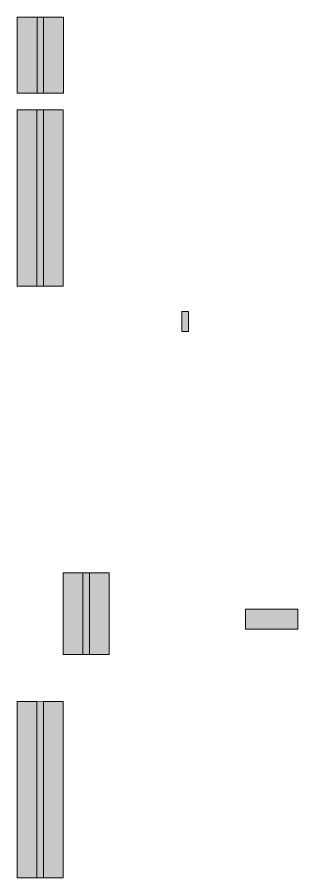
# Model space of a CAD drawing. Header units: millimetres. Extents: x -81576 to 1046824, y -248937 to 691537.
# Drawn here: x 244311 to 252838, y 441431 to 467530 of the extents above; entities that cross this region are included whole.
import ezdxf

# ---------------------------------------------------------------- set-up
doc = ezdxf.new("R2010")
doc.units = ezdxf.units.MM
doc.layers.add('Размеры', color=7, linetype='Continuous', lineweight=15)
doc.layers.add('Штриховка', color=7, linetype='Continuous')

msp = doc.modelspace()

# ---------------------------------------------------------------- hatches: boundary and pattern name
at = {"layer": 'Штриховка', "transparency": 33554559}
h = msp.add_hatch(dxfattribs=at)
h.set_pattern_fill('ANGLE', color=1)
h.set_pattern_definition([(0, (0, 0), (0, 6.985), [5.08, -1.905]), (90, (0, 0), (-6.985, 4e-16), [5.08, -1.905])])
h.paths.add_polyline_path([(244911.5, 446773.7), (244311.5, 446773.7), (244311.5, 441430.7), (244911.5, 441430.7)])
h.paths.add_polyline_path([(245711.5, 446773.7), (245111.5, 446773.7), (245111.5, 441430.7), (245711.5, 441430.7)])
h.paths.add_polyline_path([(252838.5, 449574), (251253.3, 449574), (251253.3, 448974), (252838.5, 448974)])
h.paths.add_polyline_path([(246307.4, 450677.3), (245707.4, 450677.3), (245707.4, 448202.3), (246307.4, 448202.3)])
h.paths.add_polyline_path([(247107.4, 450677.3), (246507.4, 450677.3), (246507.4, 448202.3), (247107.4, 448202.3)])
h.paths.add_polyline_path([(249512.3, 458602.1), (249312.3, 458602.1), (249312.3, 458002.1), (249512.3, 458002.1)])
h.paths.add_polyline_path([(245712.4, 464723.7), (245112.4, 464723.7), (245112.4, 459373.7), (245712.4, 459373.7)])
h.paths.add_polyline_path([(244912.4, 464723.7), (244312.4, 464723.7), (244312.4, 459373.7), (244911.5, 459373.7)])
h.paths.add_polyline_path([(244915.1, 467529.7), (244315.1, 467529.7), (244315.1, 465223.8), (244915.1, 465223.8)])
h.paths.add_polyline_path([(245715.1, 467529.7), (245115.1, 467529.7), (245115.1, 465223.7), (245715.1, 465223.7)])
h.paths.add_polyline_path([(245115.1, 467529.7), (244915.1, 467529.7), (244915.1, 465223.7), (245115.1, 465223.7)])
h.paths.add_polyline_path([(245112.4, 464723.7), (245112.4, 464723.7), (244912.4, 464723.7), (244912.4, 459373.7), (245111.5, 459373.7)])
h.paths.add_polyline_path([(246507.4, 450677.3), (246307.4, 450677.3), (246307.4, 448202.3), (246507.4, 448202.3)])
h.paths.add_polyline_path([(245111.5, 446772.2), (244911.5, 446770.7), (244911.5, 441430.7), (245111.5, 441432.3)])

# ---------------------------------------------------------------- linework, layer by layer
at = {"layer": 'Размеры', "color": 1}
for p, q in [((246307.4, 450677.3), (246307.4, 448202.3)), ((246507.4, 450677.3), (246507.4, 448202.3)), ((244911.5, 446773.7), (244911.5, 441430.7)), ((245111.5, 446773.7), (245111.5, 441430.7))]:
    msp.add_line(p, q, dxfattribs=at)
for points in [[(244315.1, 467529.7), (244915.1, 467529.7), (244915.1, 465223.8), (244315.1, 465223.8)], [(244915.1, 467529.7), (245115.1, 467529.7), (245115.1, 465223.7), (244915.1, 465223.7)], [(245115.1, 467529.7), (245715.1, 467529.7), (245715.1, 465223.7), (245115.1, 465223.7)], [(244312.4, 464723.7), (244912.4, 464723.7), (244912.4, 459373.7), (244312.4, 459373.7)], [(244912.4, 464723.7), (245112.4, 464723.7), (245112.4, 459373.7), (244912.4, 459373.7)], [(245112.4, 464723.7), (245712.4, 464723.7), (245712.4, 459373.7), (245112.4, 459373.7)], [(249312.3, 458002.1), (249512.3, 458002.1), (249512.3, 458602.1), (249312.3, 458602.1)], [(245707.4, 450677.3), (246307.4, 450677.3), (246307.4, 448202.3), (245707.4, 448202.3)], [(246307.4, 450677.3), (246507.4, 450677.3), (246507.4, 448202.3), (246307.4, 448202.3)], [(246507.4, 450677.3), (247107.4, 450677.3), (247107.4, 448202.3), (246507.4, 448202.3)], [(251253.3, 448974), (252838.5, 448974), (252838.5, 449574), (251253.3, 449574)], [(244311.5, 441430.7), (244911.5, 441430.7), (244911.5, 446773.7), (244311.5, 446773.7)], [(244911.5, 441430.7), (245111.5, 441432.3), (245111.5, 446772.2), (244911.5, 446770.7)], [(245111.5, 441430.7), (245711.5, 441430.7), (245711.5, 446773.7), (245111.5, 446773.7)]]:
    msp.add_lwpolyline(points, close=True, dxfattribs=at)
for points in [[(244915.1, 465223.7), (244915.1, 467529.7)], [(245115.1, 465223.7), (245115.1, 467529.7)], [(244911.5, 459373.7), (244912.4, 464723.7)], [(245111.5, 459373.7), (245112.4, 464723.7)]]:
    msp.add_lwpolyline(points, dxfattribs=at)

doc.saveas('drawing.dxf')
